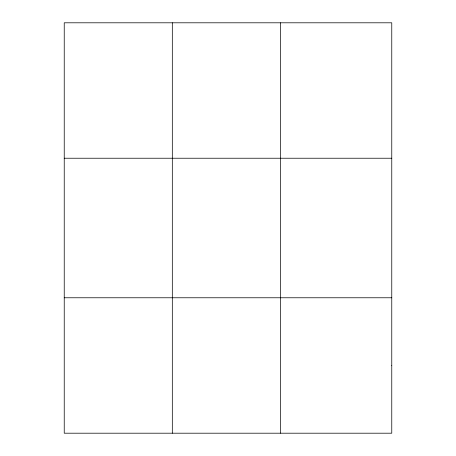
<?xml version="1.0" encoding="UTF-8"?>
<svg xmlns="http://www.w3.org/2000/svg" width="456" height="456" viewBox="0 0 456 456"><rect width="100%" height="100%" fill="white"/><g stroke="black" fill="none" stroke-linecap="round" stroke-linejoin="round"><path stroke-width="0.68" d="M172.317 433.2L172.317 22.8M280.406 433.2L280.406 22.8M64.233 158.232L391.767 158.232M64.233 297.768L391.767 297.768M391.767 365.484L391.767 433.2L64.233 433.2L64.233 22.8L391.767 22.8L391.767 365.484"/></g></svg>
